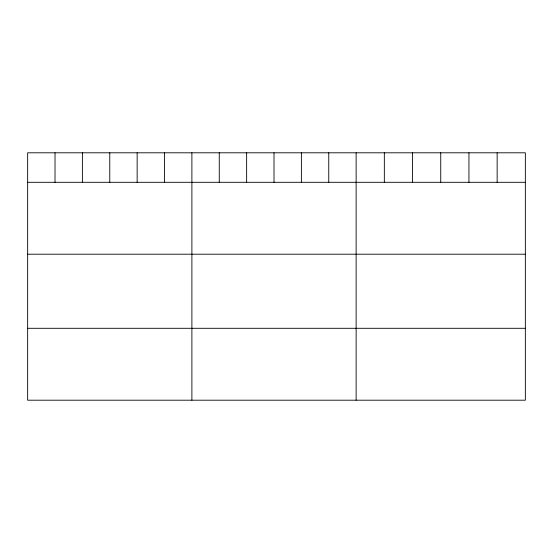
<?xml version="1.0" encoding="UTF-8"?>
<svg xmlns="http://www.w3.org/2000/svg" width="553" height="553" viewBox="0 0 553 553"><rect width="100%" height="100%" fill="white"/><g stroke="black" fill="none" stroke-linecap="round" stroke-linejoin="round"><path stroke-width="0.83" d="M525.35 182.303L525.35 400.199L27.65 400.199L27.65 152.801L525.35 152.801L525.35 182.303L27.65 182.303M27.65 254.207L525.35 254.207M27.65 328.295L525.35 328.295M497.147 152.801L497.147 182.303M468.944 152.801L468.944 182.303M440.741 152.801L440.741 182.303M412.538 152.801L412.538 182.303M384.335 152.801L384.335 182.303M356.132 152.801L356.132 400.199M328.759 152.801L328.759 182.303M301.385 152.801L301.385 182.303M274.012 152.801L274.012 182.303M246.638 152.801L246.638 182.303M219.264 152.801L219.264 182.303M191.891 152.801L191.891 400.199M164.518 152.801L164.518 182.303M137.144 152.801L137.144 182.303M109.771 152.801L109.771 182.303M82.397 152.801L82.397 182.303M55.023 152.801L55.023 182.303"/></g></svg>
